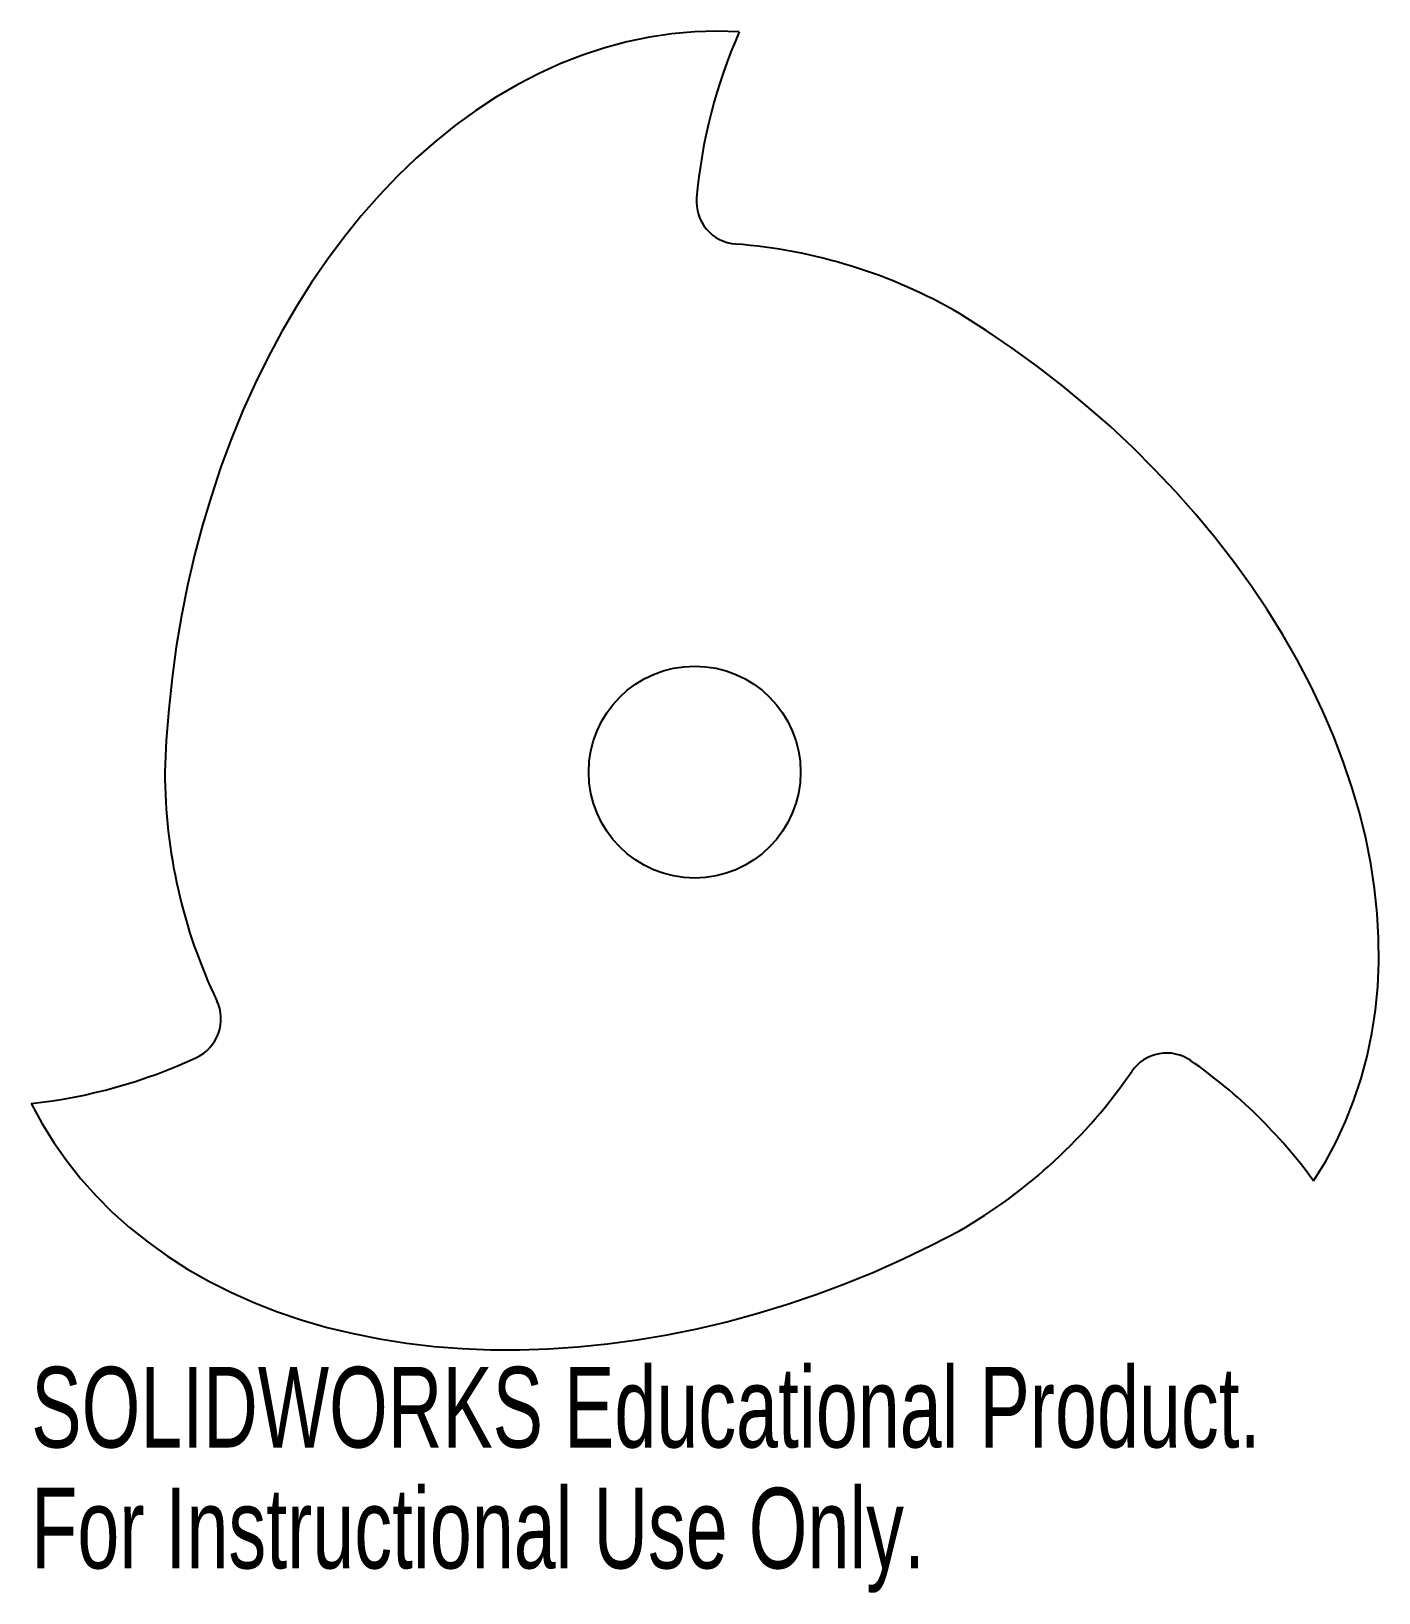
# Model space of a CAD drawing. Header units: inches. Extents: x -1.57 to 1.61, y -1.94 to 1.75.
import ezdxf

# ---------------------------------------------------------------- set-up
doc = ezdxf.new("R2010")
doc.units = ezdxf.units.IN
doc.header["$MEASUREMENT"] = 0
doc.styles.add('SLDTEXTSTYLE0', font='TXT', dxfattribs={"width": 0.7})

msp = doc.modelspace()

# ---------------------------------------------------------------- linework, layer by layer
at = {"color": 7, "linetype": 'Continuous', "lineweight": 25, "flags": 128}
for points in [[(0.1053, 1.7468), (0.0523, 1.7484), (-0.0008, 1.7469), (-0.054, 1.7422), (-0.107, 1.7344), (-0.1598, 1.7234), (-0.2123, 1.7094), (-0.2645, 1.6922), (-0.3162, 1.672), (-0.3673, 1.6488), (-0.4177, 1.6226), (-0.4674, 1.5935), (-0.5162, 1.5615), (-0.5642, 1.5267), (-0.6111, 1.4892), (-0.6569, 1.4489), (-0.7015, 1.4061), (-0.7448, 1.3607), (-0.7868, 1.3128), (-0.8274, 1.2626), (-0.8665, 1.2101), (-0.904, 1.1555), (-0.9399, 1.0987), (-0.9741, 1.04), (-1.0066, 0.9794), (-1.0372, 0.917), (-1.066, 0.853), (-1.0928, 0.7874), (-1.1177, 0.7204), (-1.1405, 0.6521), (-1.1613, 0.5827), (-1.1801, 0.5122), (-1.1966, 0.4407), (-1.211, 0.3685), (-1.2233, 0.2956), (-1.2333, 0.2222), (-1.2411, 0.1483), (-1.2467, 0.0742), (-1.25, 0)], [(1.4601, -0.9646), (1.4881, -0.9195), (1.5133, -0.8727), (1.5358, -0.8244), (1.5555, -0.7746), (1.5724, -0.7233), (1.5865, -0.6708), (1.5977, -0.6171), (1.6061, -0.5622), (1.6115, -0.5063), (1.6141, -0.4496), (1.6137, -0.392), (1.6104, -0.3337), (1.6043, -0.2748), (1.5952, -0.2154), (1.5832, -0.1556), (1.5684, -0.0955), (1.5508, -0.0353), (1.5304, 0.025), (1.5072, 0.0852), (1.4813, 0.1453), (1.4527, 0.2052), (1.4215, 0.2646), (1.3877, 0.3236), (1.3515, 0.382), (1.3128, 0.4398), (1.2717, 0.4967), (1.2283, 0.5527), (1.1827, 0.6077), (1.135, 0.6617), (1.0853, 0.7144), (1.0336, 0.7659), (0.98, 0.816), (0.9246, 0.8646), (0.8676, 0.9116), (0.809, 0.957), (0.749, 1.0007), (0.6876, 1.0425), (0.625, 1.0825)], [(-1.5654, -0.7822), (-1.5403, -0.8289), (-1.5124, -0.8742), (-1.4818, -0.9178), (-1.4485, -0.9598), (-1.4126, -1.0001), (-1.3742, -1.0386), (-1.3333, -1.0752), (-1.2899, -1.1098), (-1.2443, -1.1425), (-1.1964, -1.1731), (-1.1463, -1.2015), (-1.0942, -1.2278), (-1.0401, -1.2519), (-0.9841, -1.2738), (-0.9264, -1.2933), (-0.867, -1.3105), (-0.806, -1.3254), (-0.7435, -1.3378), (-0.6798, -1.3479), (-0.6148, -1.3555), (-0.5487, -1.3606), (-0.4816, -1.3634), (-0.4136, -1.3636), (-0.3449, -1.3614), (-0.2755, -1.3568), (-0.2057, -1.3496), (-0.1355, -1.3401), (-0.065, -1.3282), (0.0055, -1.3138), (0.0761, -1.2971), (0.1465, -1.278), (0.2166, -1.2567), (0.2864, -1.233), (0.3557, -1.2072), (0.4243, -1.1792), (0.4921, -1.149), (0.5591, -1.1168), (0.625, -1.0825)]]:
    msp.add_lwpolyline(points, dxfattribs=at)
at = {"color": 7, "linetype": 'Continuous', "lineweight": 25}
msp.add_circle((0, 0), 0.25, dxfattribs=at)
for centre, radius, start, end in [((1.2247, 1.25), 1.2247, 156.0675, 175.1047), ((0.1041, 1.346), 0.1, 175.1047, 265.5774), ((0, 0), 1.25, 60, 85.5774), ((0, 0), 1.25, 180, 205.5774), ((-1.2177, -0.5828), 0.1, 295.1047, 25.5774), ((1.1136, -0.7631), 0.1, 55.1047, 145.5774), ((-1.6949, 0.4357), 1.2247, 276.0675, 295.1047), ((0.4702, -1.6857), 1.2247, 36.0675, 55.1047), ((0, 0), 1.25, 300, 325.5774)]:
    msp.add_arc(centre, radius, start, end, dxfattribs=at)

# ---------------------------------------------------------------- texts
at = {"color": 7, "linetype": 'Continuous', "char_height": 0.1903, "attachment_point": 1, "style": 'SLDTEXTSTYLE0'}
for s, insert in [('SOLIDWORKS Educational Product.', (-1.5654, -1.4038)), ('For Instructional Use Only.', (-1.5654, -1.6892))]:
    msp.add_mtext(s, dxfattribs=dict(at, insert=insert))

doc.saveas('drawing.dxf')
